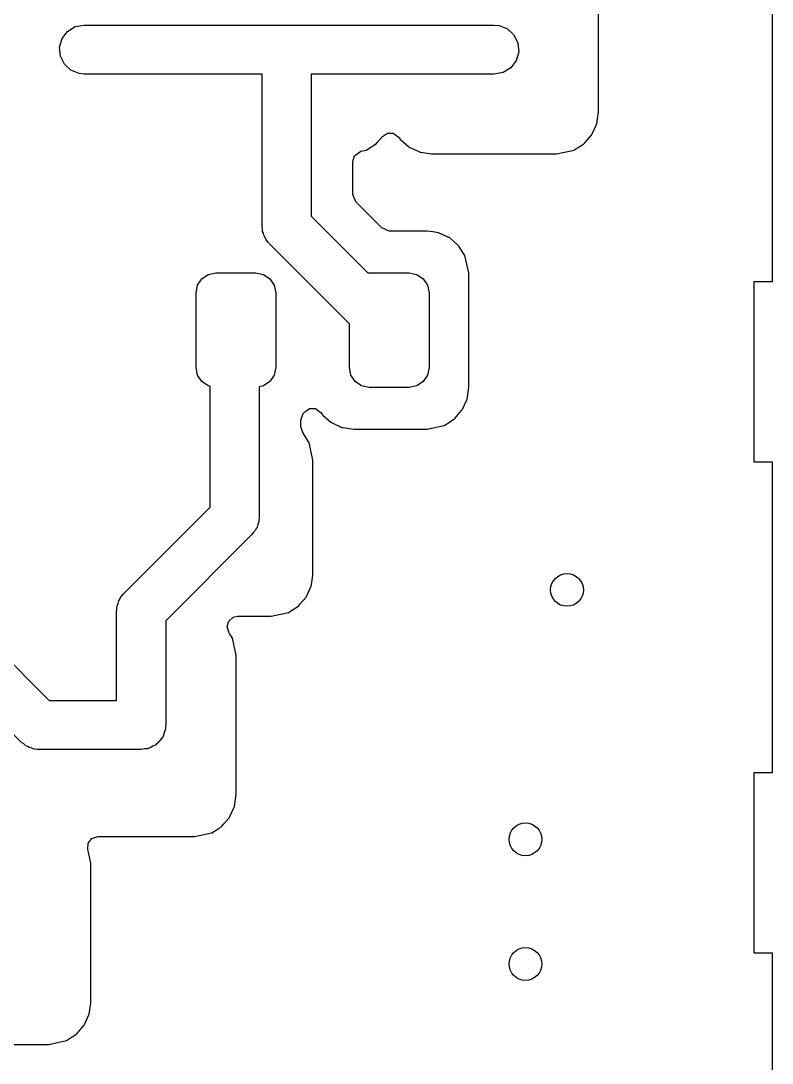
# Model space of a CAD drawing. Extents: x 0.02 to 3.58, y -2.35 to 1.97.
# Drawn here: x 3.217 to 3.579, y 0.432 to 0.934 of the extents above; entities that cross this region are included whole.
import ezdxf

# ---------------------------------------------------------------- set-up
doc = ezdxf.new("R2010")
doc.units = 0
doc.header["$MEASUREMENT"] = 0
doc.layers.add('BLACK', color=7, linetype='CONTINUOUS')

msp = doc.modelspace()

# ---------------------------------------------------------------- linework, layer by layer
at = {"layer": 'BLACK', "linetype": 'CONTINUOUS'}
for p, q in [((3.57878, 0.957835), (3.57878, 0.808228)), ((3.4952, 0.89), (3.4952, 0.95)), ((3.23695, 0.925307), (3.23957, 0.92875)), ((3.23957, 0.92875), (3.24325, 0.931019)), ((3.24325, 0.931019), (3.2475, 0.931811)), ((3.2475, 0.931811), (3.445, 0.931811)), ((3.445, 0.931811), (3.44729, 0.931586)), ((3.44729, 0.931586), (3.45131, 0.929983)), ((3.45131, 0.929983), (3.45448, 0.927042)), ((3.23575, 0.921153), (3.23695, 0.925307)), ((3.45448, 0.927042), (3.45638, 0.923156)), ((3.45638, 0.923156), (3.45675, 0.918847)), ((3.23612, 0.916844), (3.23575, 0.921153)), ((3.45675, 0.918847), (3.45555, 0.914693)), ((3.23802, 0.912958), (3.23612, 0.916844)), ((3.24119, 0.910017), (3.23802, 0.912958)), ((3.45555, 0.914693), (3.45293, 0.91125)), ((3.24521, 0.908414), (3.24119, 0.910017)), ((3.2475, 0.908189), (3.24521, 0.908414)), ((3.33319, 0.908189), (3.2475, 0.908189)), ((3.33319, 0.835), (3.33319, 0.908189)), ((3.445, 0.908189), (3.35681, 0.908189)), ((3.35681, 0.908189), (3.35681, 0.839892)), ((3.44925, 0.908981), (3.445, 0.908189)), ((3.45293, 0.91125), (3.44925, 0.908981)), ((3.49473, 0.886727), (3.49517, 0.889825)), ((3.49517, 0.889825), (3.4952, 0.89)), ((3.49517, 0.889825), (3.49517, 0.889825)), ((3.49214, 0.879403), (3.49423, 0.883987)), ((3.49423, 0.883987), (3.49438, 0.88431)), ((3.49438, 0.88431), (3.49473, 0.886727)), ((3.38865, 0.87522), (3.39125, 0.878223)), ((3.39125, 0.878223), (3.3936, 0.879734)), ((3.3936, 0.879734), (3.39639, 0.879734)), ((3.39639, 0.879734), (3.39917, 0.877656)), ((3.39917, 0.877656), (3.39945, 0.877219)), ((3.48854, 0.875103), (3.49176, 0.878813)), ((3.49176, 0.878813), (3.49199, 0.879081)), ((3.49176, 0.878813), (3.49176, 0.878813)), ((3.49199, 0.879081), (3.49214, 0.879403)), ((3.49214, 0.879403), (3.49214, 0.879403)), ((3.38339, 0.871628), (3.38823, 0.874736)), ((3.38823, 0.874736), (3.38865, 0.87522)), ((3.39945, 0.877219), (3.39974, 0.876774)), ((3.39974, 0.876774), (3.4, 0.876542)), ((3.4, 0.876542), (3.4, 0.876541)), ((3.4, 0.876541), (3.40381, 0.873242)), ((3.40381, 0.873242), (3.40381, 0.873242)), ((3.40381, 0.873242), (3.40408, 0.873009)), ((3.40408, 0.873009), (3.4044, 0.872862)), ((3.4044, 0.872862), (3.4044, 0.872862)), ((3.4044, 0.872862), (3.40838, 0.871048)), ((3.48376, 0.871868), (3.48793, 0.874544)), ((3.48793, 0.874544), (3.48823, 0.874736)), ((3.48793, 0.874544), (3.48793, 0.874544)), ((3.48823, 0.874736), (3.48854, 0.875103)), ((3.37683, 0.866204), (3.37762, 0.868886)), ((3.37762, 0.868886), (3.38074, 0.871051)), ((3.38074, 0.871051), (3.38339, 0.871628)), ((3.40838, 0.871048), (3.40931, 0.870621)), ((3.40931, 0.870621), (3.40966, 0.870571)), ((3.40966, 0.870571), (3.41482, 0.869828)), ((3.41482, 0.869828), (3.41483, 0.869828)), ((3.41483, 0.869828), (3.415, 0.869803)), ((3.415, 0.869803), (3.475, 0.869803)), ((3.475, 0.869803), (3.48339, 0.871628)), ((3.48339, 0.871628), (3.48376, 0.871868)), ((3.37683, 0.850239), (3.37683, 0.866204)), ((3.37828, 0.846732), (3.37683, 0.850239)), ((3.39087, 0.83415), (3.37828, 0.846732)), ((3.35681, 0.839892), (3.38426, 0.812448)), ((3.33343, 0.833712), (3.33319, 0.835)), ((3.33348, 0.832403), (3.33343, 0.833712)), ((3.39437, 0.832697), (3.39087, 0.83415)), ((3.4125, 0.832697), (3.39437, 0.832697)), ((3.41267, 0.832672), (3.4125, 0.832697)), ((3.41268, 0.832672), (3.41267, 0.832672)), ((3.4154, 0.83228), (3.41268, 0.832672)), ((3.33382, 0.831604), (3.33348, 0.832403)), ((3.33398, 0.830748), (3.33382, 0.831604)), ((3.33467, 0.829633), (3.33398, 0.830748)), ((3.33519, 0.82843), (3.33467, 0.829633)), ((3.33609, 0.827333), (3.33519, 0.82843)), ((3.41819, 0.831879), (3.4154, 0.83228)), ((3.41851, 0.831731), (3.41819, 0.831879)), ((3.4231, 0.829638), (3.41851, 0.831731)), ((3.42342, 0.829491), (3.4231, 0.829638)), ((3.4231, 0.829638), (3.4231, 0.829638)), ((3.42369, 0.829258), (3.42342, 0.829491)), ((3.4275, 0.825959), (3.42369, 0.829258)), ((3.42369, 0.829258), (3.42369, 0.829258)), ((3.33625, 0.827066), (3.33609, 0.827333)), ((3.3364, 0.826956), (3.33625, 0.827066)), ((3.33665, 0.826648), (3.3364, 0.826956)), ((3.37522, 0.78808), (3.33665, 0.826648)), ((3.42776, 0.825726), (3.4275, 0.825959)), ((3.42796, 0.825428), (3.42776, 0.825726)), ((3.42989, 0.822424), (3.42796, 0.825428)), ((3.42796, 0.825428), (3.42796, 0.825428)), ((3.43087, 0.82089), (3.42989, 0.822424)), ((3.4327, 0.8125), (3.43087, 0.82089)), ((3.30732, 0.811829), (3.31099, 0.812559)), ((3.31099, 0.812559), (3.33019, 0.812559)), ((3.33019, 0.812559), (3.33386, 0.811829)), ((3.38426, 0.812448), (3.38481, 0.812559)), ((3.38481, 0.812559), (3.40401, 0.812559)), ((3.40401, 0.812559), (3.40768, 0.811829)), ((3.4327, 0.7575), (3.4327, 0.8125)), ((3.30213, 0.806635), (3.30421, 0.809748)), ((3.30421, 0.809748), (3.30732, 0.811829)), ((3.33386, 0.811829), (3.33697, 0.809748)), ((3.33697, 0.809748), (3.33905, 0.806635)), ((3.40768, 0.811829), (3.41079, 0.809748)), ((3.41079, 0.809748), (3.41287, 0.806635)), ((3.57878, 0.808228), (3.57, 0.808228)), ((3.57, 0.808228), (3.57, 0.721614)), ((3.3014, 0.802963), (3.30213, 0.806635)), ((3.3014, 0.767037), (3.3014, 0.802963)), ((3.33905, 0.806635), (3.33978, 0.802963)), ((3.33978, 0.802963), (3.33978, 0.767037)), ((3.41287, 0.806635), (3.4136, 0.802963)), ((3.4136, 0.802963), (3.4136, 0.767037)), ((3.37522, 0.767037), (3.37522, 0.78808)), ((3.30213, 0.763365), (3.3014, 0.767037)), ((3.30421, 0.760252), (3.30213, 0.763365)), ((3.33905, 0.763365), (3.33697, 0.760252)), ((3.33978, 0.767037), (3.33905, 0.763365)), ((3.37595, 0.763365), (3.37522, 0.767037)), ((3.37803, 0.760252), (3.37595, 0.763365)), ((3.41287, 0.763365), (3.41079, 0.760252)), ((3.4136, 0.767037), (3.41287, 0.763365)), ((3.30732, 0.758171), (3.30421, 0.760252)), ((3.30819, 0.757999), (3.30732, 0.758171)), ((3.30819, 0.699892), (3.30819, 0.757999)), ((3.33386, 0.758171), (3.33181, 0.757764)), ((3.33181, 0.757764), (3.33181, 0.695)), ((3.33697, 0.760252), (3.33386, 0.758171)), ((3.38114, 0.758171), (3.37803, 0.760252)), ((3.38481, 0.757441), (3.38114, 0.758171)), ((3.40401, 0.757441), (3.38481, 0.757441)), ((3.40768, 0.758171), (3.40401, 0.757441)), ((3.41079, 0.760252), (3.40768, 0.758171)), ((3.43219, 0.75397), (3.43267, 0.757325)), ((3.43267, 0.757325), (3.4327, 0.7575)), ((3.43267, 0.757325), (3.43267, 0.757325)), ((3.43188, 0.75181), (3.43219, 0.75397)), ((3.42964, 0.746903), (3.43173, 0.751487)), ((3.43173, 0.751487), (3.43188, 0.75181)), ((3.35183, 0.741661), (3.35304, 0.744909)), ((3.35304, 0.744909), (3.35375, 0.745723)), ((3.35375, 0.745723), (3.3561, 0.747234)), ((3.3561, 0.747234), (3.35889, 0.747234)), ((3.35889, 0.747234), (3.36167, 0.745156)), ((3.36167, 0.745156), (3.36224, 0.744274)), ((3.36224, 0.744274), (3.3625, 0.744042)), ((3.3625, 0.744042), (3.3625, 0.744041)), ((3.3625, 0.744041), (3.36631, 0.740742)), ((3.42573, 0.742236), (3.42596, 0.742504)), ((3.42596, 0.742504), (3.42926, 0.746313)), ((3.42926, 0.746313), (3.42949, 0.746581)), ((3.42926, 0.746313), (3.42926, 0.746313)), ((3.42949, 0.746581), (3.42964, 0.746903)), ((3.42964, 0.746903), (3.42964, 0.746903)), ((3.35183, 0.738576), (3.35183, 0.741661)), ((3.35287, 0.735793), (3.35183, 0.738576)), ((3.36631, 0.740742), (3.36631, 0.740742)), ((3.36631, 0.740742), (3.36658, 0.740509)), ((3.36658, 0.740509), (3.3669, 0.740362)), ((3.3669, 0.740362), (3.3669, 0.740362)), ((3.3669, 0.740362), (3.37132, 0.738346)), ((3.37132, 0.738346), (3.37181, 0.738121)), ((3.37181, 0.738121), (3.37216, 0.738071)), ((3.37216, 0.738071), (3.37732, 0.737328)), ((3.37732, 0.737328), (3.37733, 0.737328)), ((3.37733, 0.737328), (3.3775, 0.737303)), ((3.3775, 0.737303), (3.4125, 0.737303)), ((3.4125, 0.737303), (3.42089, 0.739128)), ((3.42089, 0.739128), (3.42172, 0.739664)), ((3.42172, 0.739664), (3.42543, 0.742044)), ((3.42543, 0.742044), (3.42573, 0.742236)), ((3.42543, 0.742044), (3.42543, 0.742044)), ((3.35276, 0.735726), (3.35287, 0.735793)), ((3.3556, 0.731318), (3.35276, 0.735726)), ((3.35587, 0.73089), (3.3556, 0.731318)), ((3.3577, 0.7225), (3.35587, 0.73089)), ((3.3577, 0.6675), (3.3577, 0.7225)), ((3.57, 0.721614), (3.57878, 0.721614)), ((3.57878, 0.721614), (3.57878, 0.572008)), ((3.26665, 0.658352), (3.30819, 0.699892)), ((3.33159, 0.692706), (3.3311, 0.691489)), ((3.33172, 0.694118), (3.33159, 0.692706)), ((3.3318, 0.694423), (3.33172, 0.694118)), ((3.33181, 0.695), (3.33177, 0.694604)), ((3.33177, 0.694604), (3.3318, 0.694423)), ((3.32909, 0.687728), (3.32835, 0.686648)), ((3.32998, 0.688689), (3.32909, 0.687728)), ((3.33031, 0.689497), (3.32998, 0.688689)), ((3.3308, 0.690215), (3.33031, 0.689497)), ((3.3311, 0.691489), (3.3308, 0.690215)), ((3.32835, 0.686648), (3.28681, 0.645108)), ((3.35728, 0.664576), (3.35767, 0.667325)), ((3.35767, 0.667325), (3.3577, 0.6675)), ((3.35767, 0.667325), (3.35767, 0.667325)), ((3.35688, 0.66181), (3.35728, 0.664576)), ((3.26502, 0.656311), (3.26591, 0.657272)), ((3.26591, 0.657272), (3.26665, 0.658352)), ((3.35464, 0.656903), (3.35673, 0.661487)), ((3.35673, 0.661487), (3.35688, 0.66181)), ((3.18195, 0.655537), (3.23068, 0.606811)), ((3.26328, 0.650882), (3.26341, 0.652294)), ((3.26341, 0.652294), (3.2639, 0.653511)), ((3.2639, 0.653511), (3.2642, 0.654785)), ((3.2642, 0.654785), (3.26469, 0.655503)), ((3.26469, 0.655503), (3.26502, 0.656311)), ((3.3464, 0.649455), (3.35043, 0.652044)), ((3.35043, 0.652044), (3.35073, 0.652236)), ((3.35043, 0.652044), (3.35043, 0.652044)), ((3.35073, 0.652236), (3.35159, 0.653228)), ((3.35159, 0.653228), (3.35426, 0.656313)), ((3.35426, 0.656313), (3.35449, 0.656581)), ((3.35426, 0.656313), (3.35426, 0.656313)), ((3.35449, 0.656581), (3.35464, 0.656903)), ((3.35464, 0.656903), (3.35464, 0.656903)), ((3.26319, 0.65), (3.26323, 0.650396)), ((3.26319, 0.606811), (3.26319, 0.65)), ((3.2632, 0.650577), (3.26328, 0.650882)), ((3.26323, 0.650396), (3.2632, 0.650577)), ((3.31927, 0.646855), (3.32133, 0.647303)), ((3.32133, 0.647303), (3.3375, 0.647303)), ((3.3375, 0.647303), (3.34589, 0.649128)), ((3.34589, 0.649128), (3.3464, 0.649455)), ((3.28681, 0.645108), (3.28681, 0.595)), ((3.31637, 0.642343), (3.31716, 0.645024)), ((3.31716, 0.639661), (3.31637, 0.642343)), ((3.31716, 0.645024), (3.31927, 0.646855)), ((3.31757, 0.639024), (3.31716, 0.639661)), ((3.31896, 0.636855), (3.31757, 0.639024)), ((3.21744, 0.586648), (3.16871, 0.635374)), ((3.32079, 0.628465), (3.31896, 0.636855)), ((3.32079, 0.561535), (3.32079, 0.628465)), ((3.23068, 0.606811), (3.26319, 0.606811)), ((3.28659, 0.592706), (3.286, 0.591225)), ((3.28667, 0.593552), (3.28659, 0.592706)), ((3.28675, 0.593847), (3.28667, 0.593552)), ((3.28681, 0.595), (3.28673, 0.594154)), ((3.28673, 0.594154), (3.28675, 0.593847)), ((3.2839, 0.58752), (3.28293, 0.58625)), ((3.28498, 0.588689), (3.2839, 0.58752)), ((3.2852, 0.58923), (3.28498, 0.588689)), ((3.28555, 0.589693), (3.2852, 0.58923)), ((3.286, 0.591225), (3.28555, 0.589693)), ((3.21852, 0.585907), (3.21744, 0.586648)), ((3.21948, 0.585017), (3.21852, 0.585907)), ((3.22028, 0.584694), (3.21948, 0.585017)), ((3.221, 0.584202), (3.22028, 0.584694)), ((3.22228, 0.583899), (3.221, 0.584202)), ((3.22349, 0.583414), (3.22228, 0.583899)), ((3.22491, 0.583275), (3.22349, 0.583414)), ((3.22521, 0.583203), (3.22491, 0.583275)), ((3.22539, 0.583228), (3.22521, 0.583203)), ((3.22579, 0.583189), (3.22539, 0.583228)), ((3.275, 0.583189), (3.22579, 0.583189)), ((3.27657, 0.583481), (3.275, 0.583189)), ((3.27816, 0.583619), (3.27657, 0.583481)), ((3.27868, 0.583874), (3.27816, 0.583619)), ((3.27925, 0.583981), (3.27868, 0.583874)), ((3.28061, 0.584818), (3.27925, 0.583981)), ((3.28204, 0.585518), (3.28061, 0.584818)), ((3.28244, 0.585945), (3.28204, 0.585518)), ((3.28293, 0.58625), (3.28244, 0.585945)), ((3.57878, 0.572008), (3.57, 0.572008)), ((3.57, 0.572008), (3.57, 0.485394)), ((3.31997, 0.555845), (3.32079, 0.561535)), ((3.31773, 0.550939), (3.31982, 0.555523)), ((3.31982, 0.555523), (3.31997, 0.555845)), ((3.31382, 0.546272), (3.31484, 0.547455)), ((3.31484, 0.547455), (3.31735, 0.550348)), ((3.31735, 0.550348), (3.31758, 0.550616)), ((3.31735, 0.550348), (3.31735, 0.550348)), ((3.31758, 0.550616), (3.31773, 0.550939)), ((3.31773, 0.550939), (3.31773, 0.550939)), ((3.30059, 0.541339), (3.30898, 0.543164)), ((3.30898, 0.543164), (3.31203, 0.545124)), ((3.31203, 0.545124), (3.31352, 0.54608)), ((3.31352, 0.54608), (3.31382, 0.546272)), ((3.31352, 0.54608), (3.31352, 0.54608)), ((3.2493, 0.535324), (3.24949, 0.538111)), ((3.24949, 0.538111), (3.25117, 0.540349)), ((3.25117, 0.540349), (3.25414, 0.541339)), ((3.25414, 0.541339), (3.30059, 0.541339)), ((3.25079, 0.528465), (3.2493, 0.535324)), ((3.25079, 0.461535), (3.25079, 0.528465)), ((3.57, 0.485394), (3.57878, 0.485394)), ((3.57878, 0.485394), (3.57878, 0.385)), ((3.25076, 0.461361), (3.25079, 0.461535)), ((3.24997, 0.455845), (3.25073, 0.46112)), ((3.25073, 0.46112), (3.25076, 0.46136)), ((3.25076, 0.46136), (3.25076, 0.461361)), ((3.24773, 0.450939), (3.24982, 0.455523)), ((3.24982, 0.455523), (3.24997, 0.455845)), ((3.24382, 0.446272), (3.24465, 0.44723)), ((3.24465, 0.44723), (3.24735, 0.450348)), ((3.24735, 0.450348), (3.24758, 0.450616)), ((3.24735, 0.450348), (3.24735, 0.450348)), ((3.24758, 0.450616), (3.24773, 0.450939)), ((3.24773, 0.450939), (3.24773, 0.450939)), ((3.17941, 0.441339), (3.23059, 0.441339)), ((3.23059, 0.441339), (3.23898, 0.443164)), ((3.23898, 0.443164), (3.24149, 0.444777)), ((3.24149, 0.444777), (3.24352, 0.44608)), ((3.24352, 0.44608), (3.24382, 0.446272)), ((3.24352, 0.44608), (3.24352, 0.44608))]:
    msp.add_line(p, q, dxfattribs=at)
at = {"layer": 'BLACK'}
for centre in [(3.48, 0.66), (3.46, 0.54), (3.46, 0.48)]:
    msp.add_circle(centre, 0.007874, dxfattribs=at)

doc.saveas('drawing.dxf')
